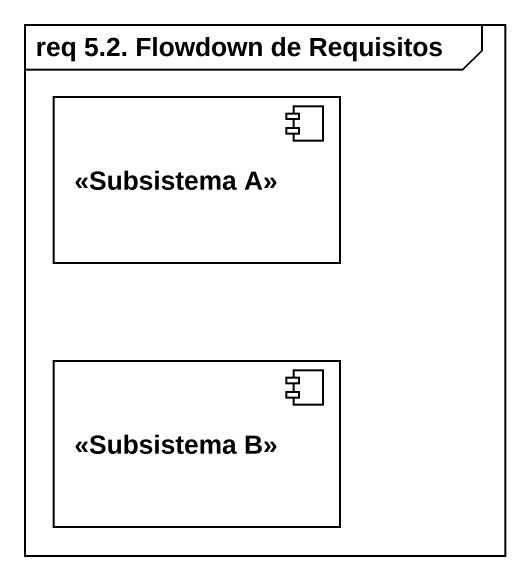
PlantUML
@startuml
mainframe req 5.2. Flowdown de Requisitos
component "<<Subsistema A>>" as Subsistema_A
component "<<Subsistema B>>" as Subsistema_B
@enduml
